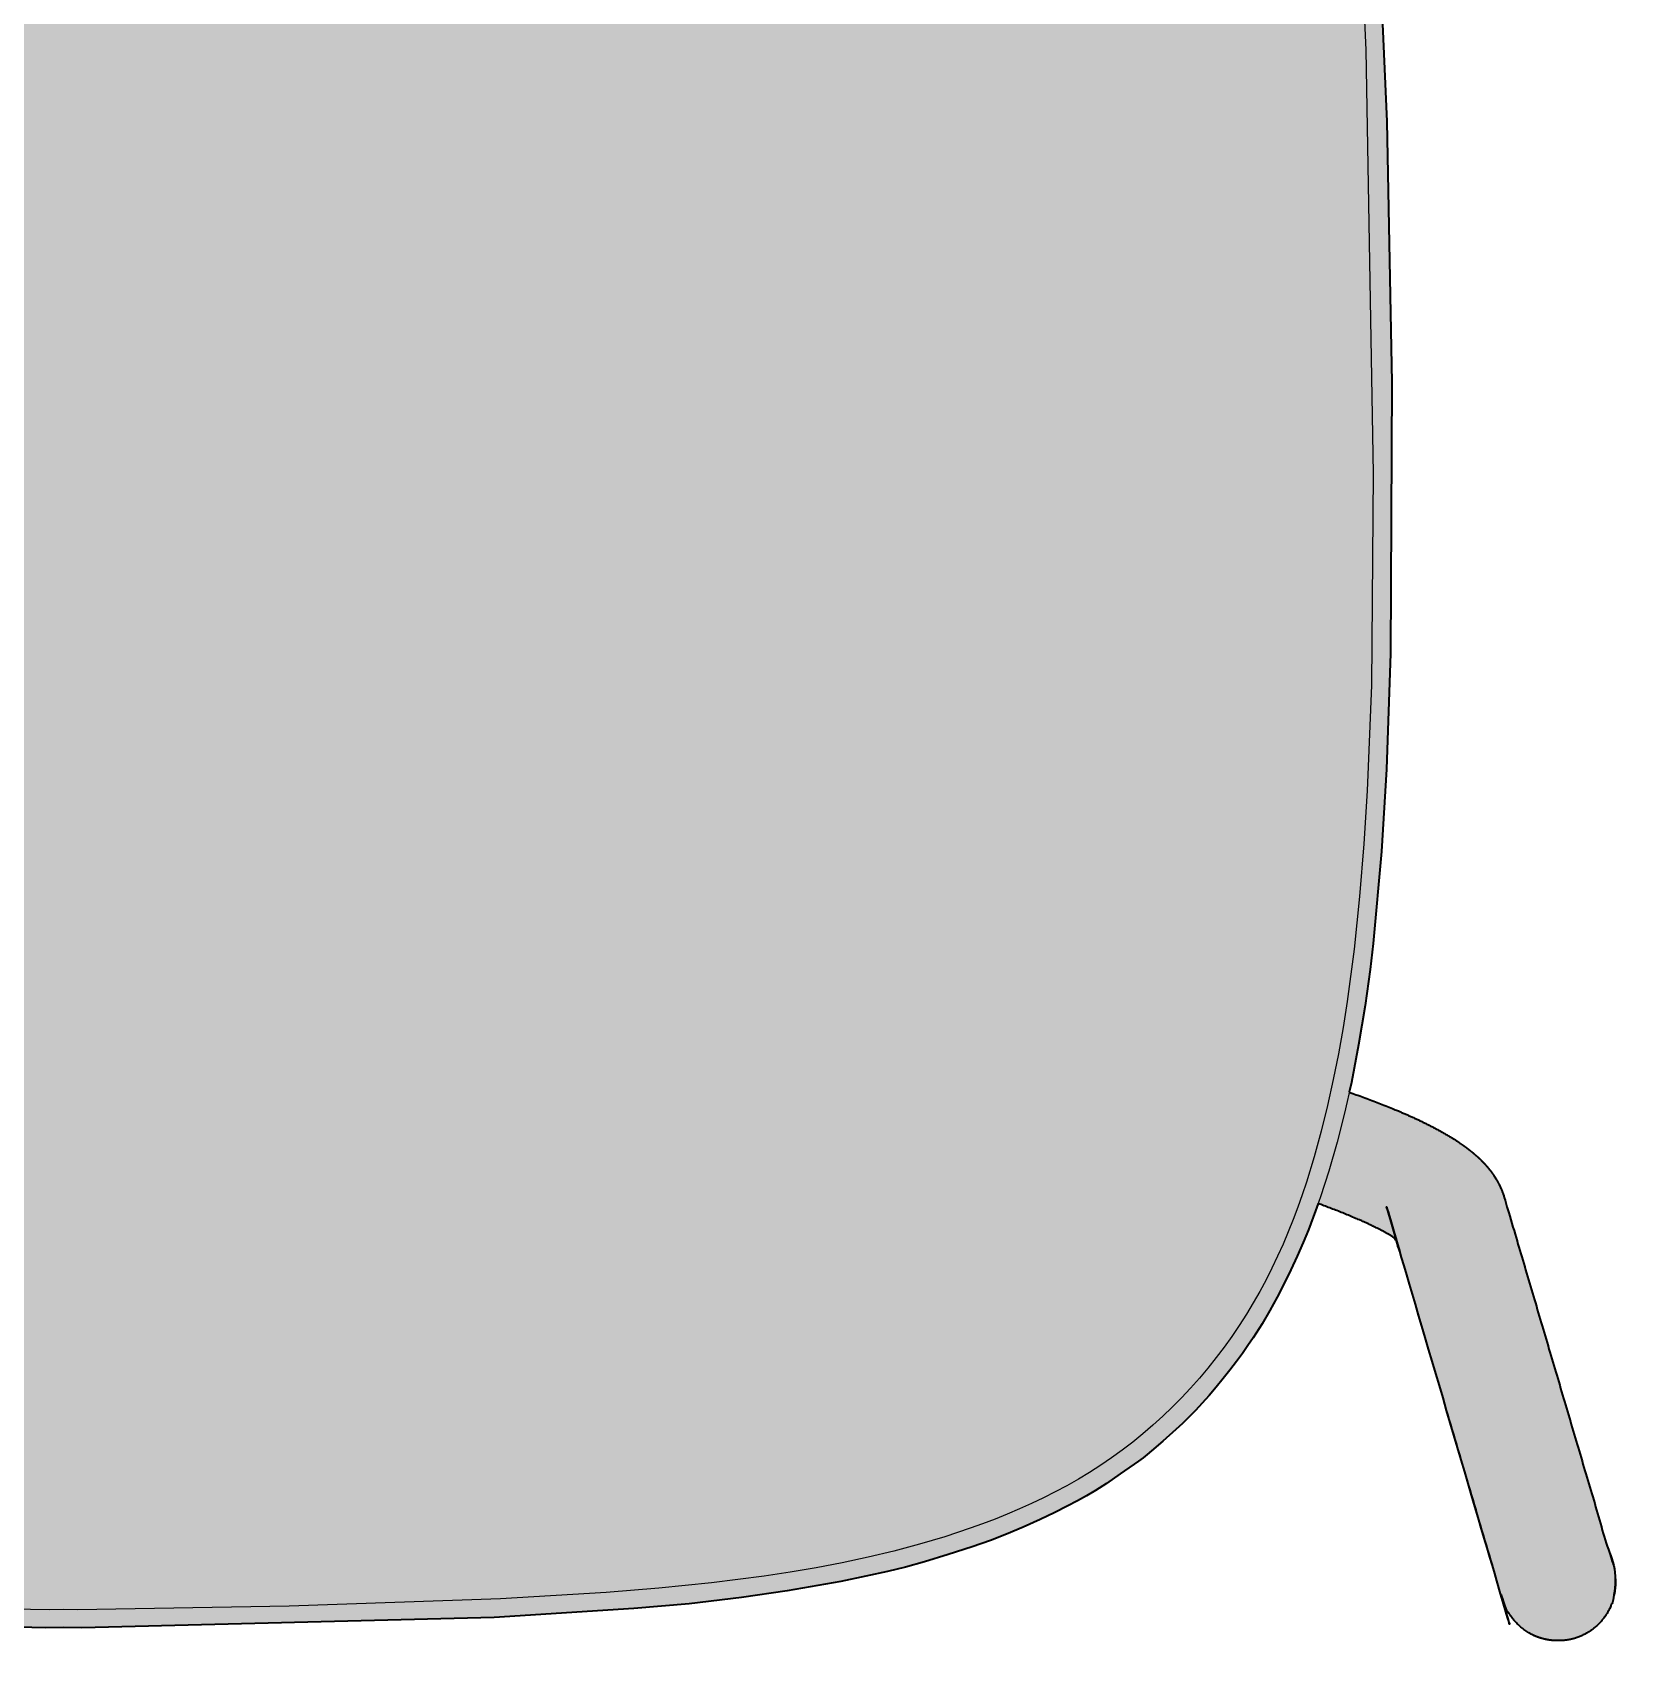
# Model space of a CAD drawing. Header units: millimetres. Extents: x 0 to 1796, y -1006 to 814.
# Drawn here: x 409.4 to 671, y -1006.1 to -738.9 of the extents above; entities that cross this region are included whole.
import ezdxf

# ---------------------------------------------------------------- set-up
doc = ezdxf.new("R2010")
doc.units = ezdxf.units.MM
doc.layers.add('Blocks', color=7, linetype='Continuous')
doc.layers.add('Blocks$Fill', color=7, linetype='Continuous', true_color=0xffffff)
doc.layers.add('Blocks$Inner', color=7, linetype='Continuous', lineweight=25, true_color=0x007f00)
doc.layers.add('Blocks$Outline', color=7, linetype='Continuous', lineweight=35, true_color=0xff3f3f)

# ---------------------------------------------------------------- blocks, each defined once
blk = doc.blocks.new('13Eighty Dining Chair Top')
at = {"layer": 'Blocks$Fill'}
blk.add_hatch(color=256, dxfattribs=at).paths.add_polyline_path([(1.2, 56.2), (1.84, 60.66), (2.27, 63.15), (2.84, 66.09), (4.42, 73.35), (6.42, 81.42), (8.57, 89.01), (10.53, 95.3), (12.03, 99.89), (13.37, 103.67), (14.9, 107.69), (15.81, 109.88), (16.83, 112.2), (17.98, 114.64), (19.24, 117.15), (20.58, 119.67), (21.98, 122.11), (22.7, 123.29), (23.43, 124.43), (24.17, 125.55), (24.92, 126.65), (25.7, 127.73), (26.5, 128.8), (27.32, 129.86), (28.17, 130.91), (29.96, 133.02), (31.83, 135.09), (33.74, 137.08), (35.66, 138.98), (37.55, 140.75), (39.46, 142.43), (41.43, 144.06), (43.51, 145.69), (45.74, 147.36), (48.05, 149.02), (52.54, 152.08), (54.57, 153.39), (56.51, 154.58), (58.44, 155.72), (60.48, 156.87), (65, 159.31), (69.66, 161.69), (74.09, 163.82), (79.04, 165.99), (85.17, 168.49), (91.77, 171.02), (97.94, 173.22), (103.45, 175.06), (108.41, 176.59), (113.42, 178.03), (124.05, 180.8), (128.25, 181.8), (133.25, 182.85), (148.72, 185.75), (155.84, 186.91), (162.21, 187.8), (168.59, 188.58), (175.77, 189.29), (184.28, 189.95), (193.58, 190.52), (203.81, 190.9), (211.29, 190.98), (229, 190.52), (238.3, 189.95), (246.8, 189.29), (253.99, 188.58), (260.37, 187.8), (266.73, 186.91), (273.86, 185.75), (289.32, 182.85), (294.33, 181.8), (298.53, 180.8), (309.15, 178.03), (314.16, 176.59), (319.12, 175.06), (324.64, 173.22), (330.81, 171.02), (337.41, 168.49), (343.54, 165.99), (348.49, 163.82), (352.92, 161.69), (357.58, 159.31), (362.1, 156.87), (364.13, 155.72), (366.07, 154.58), (368.01, 153.39), (370.04, 152.08), (374.53, 149.02), (376.84, 147.36), (379.07, 145.69), (381.15, 144.06), (383.12, 142.43), (385.03, 140.75), (386.92, 138.98), (388.83, 137.08), (390.75, 135.09), (392.62, 133.02), (394.41, 130.91), (395.26, 129.86), (396.08, 128.8), (396.88, 127.73), (397.66, 126.65), (398.41, 125.55), (399.15, 124.43), (399.88, 123.29), (400.59, 122.11), (402, 119.67), (403.34, 117.15), (404.6, 114.64), (405.75, 112.2), (406.77, 109.88), (407.68, 107.69), (409.21, 103.67), (410.55, 99.89), (412.05, 95.3), (414.01, 89.01), (416.16, 81.42), (418.16, 73.35), (419.74, 66.09), (420.31, 63.15), (420.74, 60.66), (421.33, 56.66), (421.38, 56.2), (422.17, 56.84), (422.94, 57.51), (423.69, 58.21), (424.41, 58.94), (424.77, 59.31), (425.11, 59.69), (425.45, 60.07), (425.79, 60.47), (426.12, 60.86), (426.44, 61.27), (426.75, 61.68), (427.06, 62.09), (427.36, 62.51), (427.65, 62.94), (427.93, 63.37), (428.21, 63.8), (428.48, 64.24), (428.74, 64.69), (428.99, 65.14), (429.24, 65.59), (429.7, 66.5), (430.13, 67.43), (430.53, 68.37), (430.89, 69.32), (448.7, 174.89), (448.95, 176.15), (449.09, 176.78), (449.16, 177.09), (449.25, 177.39), (449.34, 177.7), (449.43, 178), (449.53, 178.3), (449.64, 178.6), (449.76, 178.89), (449.89, 179.17), (449.96, 179.31), (450.03, 179.45), (450.1, 179.59), (450.18, 179.73), (450.25, 179.87), (450.33, 180), (450.42, 180.14), (450.5, 180.27), (450.59, 180.4), (450.68, 180.53), (450.78, 180.65), (450.87, 180.78), (450.97, 180.9), (451.07, 181.03), (451.18, 181.15), (451.28, 181.27), (451.5, 181.5), (451.72, 181.73), (451.96, 181.95), (452.2, 182.16), (452.44, 182.36), (452.7, 182.55), (452.96, 182.74), (453.23, 182.92), (453.5, 183.09), (453.78, 183.25), (454.06, 183.4), (454.35, 183.54), (454.64, 183.67), (454.93, 183.8), (455.23, 183.91), (455.53, 184.01), (455.84, 184.1), (456.15, 184.19), (456.46, 184.26), (456.77, 184.32), (457.08, 184.37), (457.4, 184.41), (457.71, 184.44), (458.03, 184.46), (458.19, 184.46), (458.35, 184.46), (458.51, 184.46), (458.66, 184.46), (458.82, 184.45), (458.98, 184.44), (459.14, 184.43), (459.3, 184.42), (459.61, 184.38), (459.93, 184.33), (460.24, 184.27), (460.55, 184.2), (460.86, 184.12), (461.16, 184.03), (461.46, 183.93), (461.76, 183.82), (462.06, 183.7), (462.35, 183.56), (462.63, 183.42), (462.91, 183.27), (463.19, 183.11), (463.46, 182.95), (463.72, 182.77), (463.98, 182.58), (464.23, 182.38), (464.48, 182.18), (464.71, 181.97), (464.94, 181.75), (465.17, 181.52), (465.38, 181.29), (465.59, 181.05), (465.79, 180.8), (465.98, 180.55), (466.16, 180.29), (466.34, 180.02), (466.5, 179.75), (466.66, 179.47), (466.81, 179.19), (466.95, 178.9), (467.07, 178.61), (467.19, 178.31), (467.3, 178.01), (467.4, 177.71), (467.49, 177.41), (467.56, 177.1), (467.63, 176.79), (467.69, 176.47), (467.74, 176.16), (467.77, 175.84), (467.8, 175.52), (467.81, 175.21), (467.82, 174.89), (467.81, 174.57), (467.8, 174.25), (467.33, 171.12), (449.45, 65.11), (449.35, 64.58), (449.23, 64.06), (449.11, 63.54), (448.97, 63.02), (448.82, 62.51), (448.67, 62), (448.5, 61.49), (448.32, 60.99), (448.14, 60.49), (447.94, 59.99), (447.74, 59.5), (447.52, 59.01), (447.3, 58.52), (447.07, 58.04), (446.82, 57.57), (446.58, 57.09), (446.05, 56.16), (445.5, 55.25), (444.92, 54.35), (444.32, 53.47), (443.7, 52.6), (443.05, 51.74), (442.39, 50.9), (441.03, 49.25), (439.62, 47.65), (438.16, 46.09), (436.66, 44.56), (435.13, 43.07), (433.57, 41.61), (431.98, 40.18), (430.37, 38.78), (427.07, 36.06), (423.67, 33.44), (429.16, -81.39), (429.99, -124.35), (429.8, -168.94), (429.14, -188.02), (428.3, -201.53), (426.93, -216.67), (426.42, -220.99), (425.59, -226.93), (424.52, -233.39), (423.33, -239.56), (422.98, -241.16), (430.59, -244.06), (432.45, -244.86), (434.3, -245.7), (436.12, -246.59), (437.93, -247.55), (438.82, -248.05), (439.71, -248.58), (440.58, -249.12), (441.43, -249.69), (441.85, -249.99), (442.26, -250.29), (442.66, -250.6), (443.06, -250.91), (443.45, -251.23), (443.83, -251.56), (444.21, -251.9), (444.57, -252.24), (444.92, -252.6), (445.27, -252.96), (445.6, -253.33), (445.92, -253.71), (446.23, -254.1), (446.52, -254.5), (446.81, -254.91), (447.08, -255.33), (447.21, -255.54), (447.33, -255.76), (447.45, -255.98), (447.57, -256.2), (447.69, -256.42), (447.8, -256.65), (447.9, -256.88), (448.01, -257.11), (448.1, -257.35), (448.2, -257.58), (448.29, -257.83), (448.37, -258.07), (448.46, -258.32), (448.53, -258.57), (448.61, -258.82), (466.15, -318.23), (466.24, -318.46), (466.32, -318.69), (466.4, -318.92), (466.48, -319.16), (466.54, -319.4), (466.61, -319.64), (466.66, -319.88), (466.71, -320.13), (466.75, -320.38), (466.79, -320.63), (466.82, -320.88), (466.84, -321.13), (466.86, -321.38), (466.87, -321.64), (466.88, -321.89), (466.87, -322.15), (466.86, -322.4), (466.85, -322.66), (466.82, -322.91), (466.79, -323.16), (466.76, -323.41), (466.71, -323.66), (466.66, -323.91), (466.61, -324.15), (466.55, -324.4), (466.48, -324.64), (466.41, -324.88), (466.33, -325.11), (466.24, -325.35), (466.15, -325.58), (466.05, -325.8), (465.95, -326.02), (465.84, -326.24), (465.73, -326.46), (465.61, -326.68), (465.48, -326.89), (465.35, -327.1), (465.22, -327.31), (465.07, -327.51), (464.92, -327.72), (464.77, -327.92), (464.61, -328.11), (464.44, -328.3), (464.27, -328.49), (464.1, -328.67), (463.91, -328.85), (463.73, -329.03), (463.54, -329.19), (463.34, -329.36), (463.14, -329.52), (462.94, -329.67), (462.73, -329.82), (462.52, -329.96), (462.31, -330.09), (462.09, -330.22), (461.87, -330.35), (461.65, -330.47), (461.43, -330.58), (461.2, -330.68), (460.97, -330.78), (460.74, -330.88), (460.51, -330.96), (460.28, -331.04), (460.05, -331.12), (459.86, -331.17), (459.67, -331.21), (459.47, -331.26), (459.28, -331.3), (459.09, -331.33), (458.89, -331.36), (458.69, -331.39), (458.5, -331.41), (458.3, -331.43), (458.1, -331.45), (457.9, -331.46), (457.7, -331.47), (457.5, -331.47), (457.3, -331.47), (457.1, -331.47), (456.91, -331.46), (456.71, -331.45), (456.51, -331.44), (456.31, -331.42), (456.11, -331.39), (455.91, -331.37), (455.71, -331.33), (455.52, -331.3), (455.32, -331.26), (455.13, -331.22), (454.93, -331.17), (454.74, -331.12), (454.55, -331.06), (454.36, -331), (454.17, -330.93), (453.98, -330.87), (453.8, -330.79), (453.61, -330.72), (453.43, -330.64), (453.25, -330.55), (453.07, -330.46), (452.9, -330.37), (452.72, -330.27), (452.55, -330.17), (452.38, -330.07), (452.21, -329.96), (452.04, -329.85), (451.88, -329.73), (451.72, -329.62), (451.56, -329.49), (451.4, -329.37), (451.25, -329.24), (451.1, -329.11), (450.95, -328.98), (450.8, -328.84), (450.66, -328.7), (450.52, -328.56), (450.38, -328.41), (450.25, -328.26), (450.12, -328.11), (449.99, -327.96), (449.86, -327.8), (449.74, -327.65), (449.62, -327.49), (449.51, -327.32), (449.4, -327.16), (449.29, -326.99), (449.18, -326.83), (449.08, -326.66), (448.98, -326.48), (448.89, -326.31), (448.8, -326.13), (448.71, -325.96), (448.55, -325.6), (448.39, -325.23), (448.25, -324.86), (448.11, -324.49), (447.99, -324.11), (447.87, -323.73), (447.64, -322.95), (430.94, -266.1), (430.91, -266.02), (430.9, -265.97), (430.88, -265.93), (430.86, -265.89), (430.85, -265.85), (430.83, -265.81), (430.81, -265.77), (430.79, -265.73), (430.77, -265.69), (430.74, -265.65), (430.72, -265.61), (430.7, -265.58), (430.67, -265.54), (430.65, -265.5), (430.62, -265.47), (430.59, -265.43), (430.56, -265.4), (430.54, -265.36), (430.51, -265.33), (430.48, -265.29), (430.44, -265.26), (430.41, -265.23), (430.38, -265.2), (430.35, -265.17), (430.31, -265.14), (430.28, -265.11), (430.25, -265.09), (430.21, -265.06), (430.17, -265.03), (430.14, -265.01), (430.1, -264.98), (429.47, -264.59), (428.82, -264.22), (428.17, -263.86), (427.5, -263.52), (426.16, -262.87), (424.79, -262.26), (421.37, -260.83), (417.88, -259.51), (416.26, -263.83), (415.41, -265.92), (414.43, -268.17), (413.39, -270.44), (412.29, -272.68), (411.14, -274.91), (409.93, -277.1), (408.64, -279.29), (407.16, -281.6), (406.31, -282.86), (405.39, -284.17), (404.4, -285.53), (403.34, -286.93), (402.22, -288.33), (401.07, -289.73), (399.91, -291.09), (398.76, -292.37), (397.65, -293.56), (396.57, -294.67), (395.51, -295.72), (394.44, -296.73), (392.31, -298.64), (390.45, -300.22), (389.71, -300.83), (389.03, -301.37), (388.31, -301.9), (385.29, -304.03), (383, -305.57), (381.18, -306.73), (379.7, -307.62), (378.22, -308.46), (376.54, -309.35), (374.51, -310.38), (372.08, -311.53), (369.32, -312.77), (366.53, -313.94), (363.91, -314.97), (360.87, -316.03), (356.96, -317.29), (353.03, -318.48), (349.91, -319.35), (346.96, -320.07), (343.41, -320.87), (339.25, -321.73), (330.43, -323.29), (322.92, -324.37), (314.31, -325.38), (305.16, -326.17), (282.19, -327.66), (214.3, -329.37), (211.29, -329.32), (208.27, -329.37), (140.39, -327.66), (117.42, -326.17), (108.27, -325.38), (99.66, -324.37), (92.15, -323.29), (83.33, -321.73), (79.17, -320.87), (75.61, -320.07), (72.67, -319.35), (69.55, -318.48), (65.62, -317.29), (61.71, -316.03), (58.67, -314.97), (56.05, -313.94), (53.26, -312.77), (50.49, -311.53), (48.07, -310.38), (46.03, -309.35), (44.36, -308.46), (42.88, -307.62), (41.39, -306.73), (39.58, -305.57), (37.29, -304.03), (34.27, -301.9), (33.55, -301.37), (32.87, -300.83), (32.13, -300.22), (30.27, -298.64), (28.14, -296.73), (27.07, -295.72), (26.01, -294.67), (24.93, -293.56), (23.82, -292.37), (22.67, -291.09), (21.51, -289.73), (20.35, -288.33), (19.24, -286.93), (18.18, -285.53), (17.18, -284.17), (16.26, -282.86), (15.42, -281.6), (13.94, -279.29), (12.65, -277.1), (11.44, -274.91), (10.29, -272.68), (9.19, -270.44), (8.15, -268.17), (7.17, -265.92), (6.32, -263.83), (5.13, -260.73), (4.7, -259.51), (1.21, -260.83), (-2.21, -262.26), (-3.58, -262.87), (-4.93, -263.52), (-5.59, -263.86), (-6.25, -264.22), (-6.89, -264.59), (-7.52, -264.98), (-7.56, -265.01), (-7.6, -265.03), (-7.63, -265.06), (-7.67, -265.09), (-7.7, -265.11), (-7.74, -265.14), (-7.77, -265.17), (-7.8, -265.2), (-7.83, -265.23), (-7.87, -265.26), (-7.9, -265.29), (-7.93, -265.33), (-7.96, -265.36), (-7.99, -265.4), (-8.01, -265.43), (-8.04, -265.47), (-8.07, -265.5), (-8.09, -265.54), (-8.12, -265.58), (-8.14, -265.61), (-8.17, -265.65), (-8.19, -265.69), (-8.21, -265.73), (-8.23, -265.77), (-8.25, -265.81), (-8.27, -265.85), (-8.29, -265.89), (-8.3, -265.93), (-8.32, -265.97), (-8.33, -266.02), (-8.35, -266.06), (-24.03, -319.06), (-25.29, -323.73), (-25.41, -324.11), (-25.53, -324.49), (-25.67, -324.86), (-25.81, -325.23), (-25.97, -325.6), (-26.13, -325.96), (-26.22, -326.13), (-26.31, -326.31), (-26.41, -326.48), (-26.5, -326.66), (-26.6, -326.83), (-26.71, -326.99), (-26.82, -327.16), (-26.93, -327.32), (-27.04, -327.49), (-27.16, -327.65), (-27.29, -327.8), (-27.41, -327.96), (-27.54, -328.11), (-27.67, -328.26), (-27.8, -328.41), (-27.94, -328.56), (-28.08, -328.7), (-28.23, -328.84), (-28.37, -328.98), (-28.52, -329.11), (-28.67, -329.24), (-28.82, -329.37), (-28.98, -329.49), (-29.14, -329.62), (-29.3, -329.73), (-29.47, -329.85), (-29.63, -329.96), (-29.8, -330.07), (-29.97, -330.17), (-30.14, -330.27), (-30.32, -330.37), (-30.49, -330.46), (-30.67, -330.55), (-30.85, -330.64), (-31.04, -330.72), (-31.22, -330.79), (-31.4, -330.87), (-31.59, -330.93), (-31.78, -331), (-31.97, -331.06), (-32.16, -331.12), (-32.36, -331.17), (-32.55, -331.22), (-32.74, -331.26), (-32.94, -331.3), (-33.14, -331.33), (-33.33, -331.37), (-33.53, -331.39), (-33.73, -331.42), (-33.93, -331.44), (-34.13, -331.45), (-34.33, -331.46), (-34.53, -331.47), (-34.73, -331.47), (-34.93, -331.47), (-35.13, -331.47), (-35.32, -331.46), (-35.52, -331.45), (-35.72, -331.43), (-35.92, -331.41), (-36.12, -331.39), (-36.31, -331.36), (-36.51, -331.33), (-36.7, -331.3), (-36.9, -331.26), (-37.09, -331.21), (-37.28, -331.17), (-37.47, -331.12), (-37.7, -331.04), (-37.93, -330.96), (-38.17, -330.88), (-38.4, -330.78), (-38.62, -330.68), (-38.85, -330.58), (-39.07, -330.47), (-39.3, -330.35), (-39.52, -330.22), (-39.73, -330.09), (-39.95, -329.96), (-40.16, -329.82), (-40.36, -329.67), (-40.57, -329.52), (-40.76, -329.36), (-40.96, -329.19), (-41.15, -329.03), (-41.34, -328.85), (-41.52, -328.67), (-41.69, -328.49), (-41.86, -328.3), (-42.03, -328.11), (-42.19, -327.92), (-42.35, -327.72), (-42.49, -327.51), (-42.64, -327.31), (-42.77, -327.1), (-42.91, -326.89), (-43.03, -326.68), (-43.15, -326.46), (-43.26, -326.24), (-43.37, -326.02), (-43.47, -325.8), (-43.57, -325.58), (-43.66, -325.35), (-43.75, -325.11), (-43.83, -324.88), (-43.9, -324.64), (-43.97, -324.4), (-44.03, -324.15), (-44.09, -323.91), (-44.14, -323.66), (-44.18, -323.41), (-44.22, -323.16), (-44.25, -322.91), (-44.27, -322.66), (-44.28, -322.4), (-44.29, -322.15), (-44.3, -321.89), (-44.29, -321.64), (-44.28, -321.38), (-44.27, -321.13), (-44.24, -320.88), (-44.21, -320.63), (-44.18, -320.38), (-44.13, -320.13), (-44.08, -319.88), (-44.03, -319.64), (-43.97, -319.4), (-43.9, -319.16), (-43.82, -318.92), (-43.74, -318.69), (-43.66, -318.46), (-43.57, -318.23), (-26.1, -259.07), (-25.96, -258.57), (-25.88, -258.32), (-25.8, -258.07), (-25.71, -257.83), (-25.62, -257.58), (-25.53, -257.35), (-25.43, -257.11), (-25.33, -256.88), (-25.22, -256.65), (-25.11, -256.42), (-24.99, -256.2), (-24.88, -255.98), (-24.75, -255.76), (-24.63, -255.54), (-24.5, -255.33), (-24.23, -254.91), (-23.95, -254.5), (-23.65, -254.1), (-23.34, -253.71), (-23.02, -253.33), (-22.69, -252.96), (-22.35, -252.6), (-21.99, -252.24), (-21.63, -251.9), (-21.25, -251.56), (-20.87, -251.23), (-20.48, -250.91), (-20.09, -250.6), (-19.68, -250.29), (-19.27, -249.99), (-18.85, -249.69), (-18, -249.12), (-17.13, -248.58), (-16.24, -248.05), (-15.35, -247.55), (-13.54, -246.59), (-11.72, -245.7), (-9.88, -244.86), (-8.02, -244.06), (-4.25, -242.58), (-0.4, -241.16), (-1.95, -233.39), (-3.01, -226.93), (-3.84, -220.99), (-4.36, -216.67), (-5.72, -201.53), (-6.56, -188.02), (-7.22, -168.94), (-7.42, -124.35), (-6.58, -81.39), (-2.48, 11.46), (-1.09, 33.44), (-7.79, 38.78), (-9.4, 40.18), (-10.99, 41.61), (-12.55, 43.07), (-14.08, 44.56), (-15.58, 46.09), (-17.04, 47.65), (-18.45, 49.25), (-19.81, 50.9), (-20.47, 51.74), (-21.12, 52.6), (-21.74, 53.47), (-22.35, 54.35), (-22.92, 55.25), (-23.48, 56.16), (-24, 57.09), (-24.25, 57.57), (-24.49, 58.04), (-24.72, 58.52), (-24.94, 59.01), (-25.16, 59.5), (-25.36, 59.99), (-25.56, 60.49), (-25.75, 60.99), (-25.92, 61.49), (-26.09, 62), (-26.25, 62.51), (-26.39, 63.02), (-26.53, 63.54), (-26.65, 64.06), (-26.77, 64.58), (-26.87, 65.11), (-26.97, 65.63), (-45.22, 174.25), (-45.24, 174.57), (-45.24, 174.89), (-45.24, 175.21), (-45.22, 175.52), (-45.19, 175.84), (-45.16, 176.16), (-45.11, 176.47), (-45.05, 176.79), (-44.99, 177.1), (-44.91, 177.41), (-44.82, 177.71), (-44.72, 178.01), (-44.61, 178.31), (-44.5, 178.61), (-44.37, 178.9), (-44.23, 179.19), (-44.08, 179.47), (-43.93, 179.75), (-43.76, 180.02), (-43.59, 180.29), (-43.4, 180.55), (-43.21, 180.8), (-43.01, 181.05), (-42.8, 181.29), (-42.59, 181.52), (-42.37, 181.75), (-42.13, 181.97), (-41.9, 182.18), (-41.65, 182.38), (-41.4, 182.58), (-41.14, 182.77), (-40.88, 182.95), (-40.61, 183.11), (-40.33, 183.27), (-40.05, 183.42), (-39.77, 183.56), (-39.48, 183.7), (-39.18, 183.82), (-38.88, 183.93), (-38.58, 184.03), (-38.28, 184.12), (-37.97, 184.2), (-37.66, 184.27), (-37.35, 184.33), (-37.03, 184.38), (-36.72, 184.42), (-36.56, 184.43), (-36.4, 184.44), (-36.24, 184.45), (-36.09, 184.46), (-35.93, 184.46), (-35.77, 184.46), (-35.61, 184.46), (-35.45, 184.46), (-35.13, 184.44), (-34.82, 184.41), (-34.5, 184.37), (-34.19, 184.32), (-33.88, 184.26), (-33.57, 184.19), (-33.26, 184.1), (-32.96, 184.01), (-32.65, 183.91), (-32.36, 183.8), (-32.06, 183.67), (-31.77, 183.54), (-31.48, 183.4), (-31.2, 183.25), (-30.92, 183.09), (-30.65, 182.92), (-30.38, 182.74), (-30.12, 182.55), (-29.87, 182.36), (-29.62, 182.16), (-29.38, 181.95), (-29.14, 181.73), (-28.92, 181.5), (-28.7, 181.27), (-28.6, 181.15), (-28.49, 181.03), (-28.39, 180.9), (-28.3, 180.78), (-28.2, 180.65), (-28.11, 180.53), (-28.01, 180.4), (-27.93, 180.27), (-27.84, 180.14), (-27.76, 180), (-27.68, 179.87), (-27.6, 179.73), (-27.52, 179.59), (-27.45, 179.45), (-27.38, 179.31), (-27.31, 179.17), (-27.18, 178.89), (-27.07, 178.6), (-26.95, 178.3), (-26.85, 178), (-26.76, 177.7), (-26.67, 177.39), (-26.59, 177.09), (-26.51, 176.78), (-26.37, 176.15), (-26.12, 174.89), (-8.31, 69.32), (-7.95, 68.37), (-7.55, 67.43), (-7.12, 66.5), (-6.66, 65.59), (-6.41, 65.14), (-6.16, 64.69), (-5.9, 64.24), (-5.63, 63.8), (-5.36, 63.37), (-5.07, 62.94), (-4.78, 62.51), (-4.48, 62.09), (-4.17, 61.68), (-3.86, 61.27), (-3.54, 60.86), (-3.21, 60.47), (-2.88, 60.07), (-2.54, 59.69), (-2.19, 59.31), (-1.83, 58.94), (-1.11, 58.21), (-0.36, 57.51), (0.41, 56.84)], flags=0)
at = {"layer": 'Blocks$Inner'}
for points in [[(425.06, 11.46), (429.16, -81.39), (429.99, -124.35), (429.8, -168.94), (429.14, -188.02), (428.3, -201.53), (426.93, -216.67), (426.42, -220.99), (425.59, -226.93), (424.52, -233.39), (423.33, -239.56), (422.2, -244.64), (420.98, -249.43), (419.61, -254.19), (418.27, -258.39), (417.45, -260.73), (416.26, -263.83), (415.41, -265.92), (414.43, -268.17), (413.39, -270.44), (412.29, -272.68), (411.14, -274.91), (409.93, -277.1), (408.64, -279.29), (407.16, -281.6), (406.31, -282.86), (405.39, -284.17), (404.4, -285.53), (403.34, -286.93), (402.22, -288.33), (401.07, -289.73), (399.91, -291.09), (398.76, -292.37), (397.65, -293.56), (396.57, -294.67), (395.51, -295.72), (394.44, -296.73), (392.31, -298.64), (390.45, -300.22), (389.71, -300.83), (389.03, -301.37), (388.31, -301.9), (385.29, -304.03), (383, -305.57), (381.18, -306.73), (379.7, -307.62), (378.22, -308.46), (376.54, -309.35), (374.51, -310.38), (372.08, -311.53), (369.32, -312.77), (366.53, -313.94), (363.91, -314.97), (360.87, -316.03), (356.96, -317.29), (353.03, -318.48), (349.91, -319.35), (346.96, -320.07), (343.41, -320.87), (339.25, -321.73), (330.43, -323.29), (322.92, -324.37), (314.31, -325.38), (305.16, -326.17), (282.19, -327.66), (214.3, -329.37), (211.29, -329.32), (208.27, -329.37), (140.39, -327.66)], [(422.58, 0), (425.74, -69.63), (426.95, -139.31), (426.66, -174.16), (425.96, -191.58), (425.4, -200.27), (424.68, -208.95), (423.78, -217.61), (422.64, -226.25), (421.96, -230.55), (421.2, -234.84), (420.36, -239.11), (419.42, -243.37), (418.37, -247.61), (417.22, -251.83), (415.93, -256), (415.24, -258.07), (414.51, -260.12), (413.74, -262.16), (412.93, -264.18), (412.08, -266.18), (411.19, -268.17), (410.26, -270.13), (409.28, -272.07), (408.25, -273.98), (407.18, -275.87), (406.05, -277.73), (404.88, -279.57), (403.66, -281.37), (402.39, -283.14), (401.08, -284.88), (399.72, -286.59), (398.32, -288.26), (396.87, -289.89), (395.38, -291.48), (393.85, -293.03), (392.28, -294.53), (390.67, -296), (389.02, -297.41), (387.33, -298.78), (385.61, -300.1), (383.85, -301.38), (382.06, -302.6), (380.23, -303.76), (378.38, -304.88), (376.49, -305.96), (374.58, -306.98), (372.64, -307.96), (370.67, -308.9), (368.69, -309.79), (366.68, -310.65), (364.66, -311.46), (362.61, -312.24), (360.56, -312.97), (356.41, -314.35), (352.22, -315.59), (348, -316.72), (343.76, -317.73), (339.5, -318.64), (335.22, -319.46), (330.93, -320.19), (326.63, -320.84), (317.99, -321.95), (309.32, -322.85), (300.64, -323.56), (283.24, -324.6), (248.42, -325.8), (213.57, -326.37), (211.29, -326.34), (209.01, -326.37), (174.16, -325.8)]]:
    blk.add_lwpolyline(points, dxfattribs=at)
for points in [[(422.98, -241.16), (426.83, -242.58)], [(426.83, -242.58), (430.59, -244.06)], [(430.59, -244.06), (432.45, -244.86)], [(432.45, -244.86), (434.3, -245.7)], [(434.3, -245.7), (436.12, -246.59)], [(436.12, -246.59), (437.93, -247.55)], [(437.93, -247.55), (438.82, -248.05)], [(438.82, -248.05), (439.71, -248.58)], [(439.71, -248.58), (440.58, -249.12)], [(440.58, -249.12), (441.43, -249.69)], [(441.43, -249.69), (441.85, -249.99)], [(441.85, -249.99), (442.26, -250.29)], [(442.26, -250.29), (442.66, -250.6)], [(442.66, -250.6), (443.06, -250.91)], [(443.06, -250.91), (443.45, -251.23)], [(443.45, -251.23), (443.83, -251.56)], [(443.83, -251.56), (444.21, -251.9)], [(444.21, -251.9), (444.57, -252.24)], [(444.57, -252.24), (444.92, -252.6)], [(444.92, -252.6), (445.27, -252.96)], [(445.27, -252.96), (445.6, -253.33)], [(445.6, -253.33), (445.92, -253.71)], [(445.92, -253.71), (446.23, -254.1)], [(446.23, -254.1), (446.52, -254.5)], [(446.52, -254.5), (446.81, -254.91)], [(446.81, -254.91), (447.08, -255.33)], [(447.08, -255.33), (447.21, -255.54)], [(447.21, -255.54), (447.33, -255.76)], [(447.33, -255.76), (447.45, -255.98)], [(447.45, -255.98), (447.57, -256.2)], [(447.57, -256.2), (447.69, -256.42)], [(447.69, -256.42), (447.8, -256.65)], [(447.8, -256.65), (447.9, -256.88)], [(447.9, -256.88), (448.01, -257.11)], [(448.01, -257.11), (448.1, -257.35)], [(448.1, -257.35), (448.2, -257.58)], [(448.2, -257.58), (448.29, -257.83)], [(448.29, -257.83), (448.37, -258.07)], [(448.37, -258.07), (448.46, -258.32)], [(448.46, -258.32), (448.53, -258.57)], [(448.53, -258.57), (448.61, -258.82)], [(448.61, -258.82), (448.67, -259.07)], [(448.67, -259.07), (466.15, -318.23)], [(421.37, -260.83), (417.88, -259.51)], [(424.79, -262.26), (421.37, -260.83)], [(426.16, -262.87), (424.79, -262.26)], [(427.5, -263.52), (426.16, -262.87)], [(428.17, -263.86), (427.5, -263.52)], [(428.82, -264.22), (428.17, -263.86)], [(429.47, -264.59), (428.82, -264.22)], [(430.1, -264.98), (429.47, -264.59)], [(430.14, -265.01), (430.1, -264.98)], [(430.17, -265.03), (430.14, -265.01)], [(430.21, -265.06), (430.17, -265.03)], [(430.25, -265.09), (430.21, -265.06)], [(430.28, -265.11), (430.25, -265.09)], [(430.31, -265.14), (430.28, -265.11)], [(430.35, -265.17), (430.31, -265.14)], [(430.38, -265.2), (430.35, -265.17)], [(430.41, -265.23), (430.38, -265.2)], [(430.44, -265.26), (430.41, -265.23)], [(430.48, -265.29), (430.44, -265.26)], [(430.51, -265.33), (430.48, -265.29)], [(430.54, -265.36), (430.51, -265.33)], [(430.56, -265.4), (430.54, -265.36)], [(430.59, -265.43), (430.56, -265.4)], [(430.62, -265.47), (430.59, -265.43)], [(430.65, -265.5), (430.62, -265.47)], [(430.67, -265.54), (430.65, -265.5)], [(430.7, -265.58), (430.67, -265.54)], [(430.72, -265.61), (430.7, -265.58)], [(430.74, -265.65), (430.72, -265.61)], [(430.77, -265.69), (430.74, -265.65)], [(430.79, -265.73), (430.77, -265.69)], [(430.81, -265.77), (430.79, -265.73)], [(430.83, -265.81), (430.81, -265.77)], [(430.85, -265.85), (430.83, -265.81)], [(430.86, -265.89), (430.85, -265.85)], [(430.88, -265.93), (430.86, -265.89)], [(430.9, -265.97), (430.88, -265.93)], [(430.91, -266.02), (430.9, -265.97)], [(430.92, -266.06), (430.91, -266.02)], [(430.94, -266.1), (430.92, -266.06)], [(446.61, -319.06), (430.94, -266.1)], [(447.64, -322.95), (446.61, -319.06)], [(447.87, -323.73), (447.64, -322.95)], [(447.99, -324.11), (447.87, -323.73)], [(448.11, -324.49), (447.99, -324.11)], [(448.25, -324.86), (448.11, -324.49)], [(448.39, -325.23), (448.25, -324.86)], [(448.55, -325.6), (448.39, -325.23)], [(448.71, -325.96), (448.55, -325.6)], [(448.8, -326.13), (448.71, -325.96)], [(448.89, -326.31), (448.8, -326.13)], [(448.98, -326.48), (448.89, -326.31)], [(449.08, -326.66), (448.98, -326.48)], [(449.18, -326.83), (449.08, -326.66)], [(449.29, -326.99), (449.18, -326.83)], [(449.4, -327.16), (449.29, -326.99)], [(449.51, -327.32), (449.4, -327.16)], [(449.62, -327.49), (449.51, -327.32)], [(449.74, -327.65), (449.62, -327.49)], [(449.86, -327.8), (449.74, -327.65)], [(449.99, -327.96), (449.86, -327.8)], [(450.12, -328.11), (449.99, -327.96)], [(450.25, -328.26), (450.12, -328.11)], [(450.38, -328.41), (450.25, -328.26)], [(450.52, -328.56), (450.38, -328.41)], [(450.66, -328.7), (450.52, -328.56)], [(450.8, -328.84), (450.66, -328.7)], [(450.95, -328.98), (450.8, -328.84)], [(451.1, -329.11), (450.95, -328.98)], [(451.25, -329.24), (451.1, -329.11)], [(451.4, -329.37), (451.25, -329.24)], [(451.56, -329.49), (451.4, -329.37)], [(451.72, -329.62), (451.56, -329.49)], [(451.88, -329.73), (451.72, -329.62)], [(452.04, -329.85), (451.88, -329.73)], [(452.21, -329.96), (452.04, -329.85)], [(452.38, -330.07), (452.21, -329.96)], [(452.55, -330.17), (452.38, -330.07)], [(452.72, -330.27), (452.55, -330.17)], [(452.9, -330.37), (452.72, -330.27)], [(453.07, -330.46), (452.9, -330.37)], [(453.25, -330.55), (453.07, -330.46)], [(453.43, -330.64), (453.25, -330.55)], [(453.61, -330.72), (453.43, -330.64)], [(453.8, -330.79), (453.61, -330.72)], [(453.98, -330.87), (453.8, -330.79)], [(454.17, -330.93), (453.98, -330.87)], [(454.36, -331), (454.17, -330.93)], [(454.55, -331.06), (454.36, -331)], [(454.74, -331.12), (454.55, -331.06)], [(454.93, -331.17), (454.74, -331.12)], [(455.13, -331.22), (454.93, -331.17)], [(455.32, -331.26), (455.13, -331.22)], [(455.52, -331.3), (455.32, -331.26)], [(455.71, -331.33), (455.52, -331.3)], [(455.91, -331.37), (455.71, -331.33)], [(459.09, -331.33), (458.89, -331.36)], [(459.28, -331.3), (459.09, -331.33)], [(459.47, -331.26), (459.28, -331.3)], [(459.67, -331.21), (459.47, -331.26)], [(459.86, -331.17), (459.67, -331.21)], [(460.05, -331.12), (459.86, -331.17)], [(456.11, -331.39), (455.91, -331.37)], [(456.31, -331.42), (456.11, -331.39)], [(456.51, -331.44), (456.31, -331.42)], [(456.71, -331.45), (456.51, -331.44)], [(456.91, -331.46), (456.71, -331.45)], [(457.1, -331.47), (456.91, -331.46)], [(457.3, -331.47), (457.1, -331.47)], [(457.5, -331.47), (457.3, -331.47)], [(457.7, -331.47), (457.5, -331.47)], [(457.9, -331.46), (457.7, -331.47)], [(458.1, -331.45), (457.9, -331.46)], [(458.3, -331.43), (458.1, -331.45)], [(458.5, -331.41), (458.3, -331.43)], [(458.69, -331.39), (458.5, -331.41)], [(458.89, -331.36), (458.69, -331.39)]]:
    blk.add_open_spline(points, degree=1, dxfattribs=at)
blk.add_rational_spline([(466.15, -318.23), (467.77, -322.17), (465.95, -326.02), (464.13, -329.88), (460.05, -331.12)], [1, 0.914408113763, 1, 0.914408113763, 1], degree=2, knots=[103.681792, 103.681792, 103.681792, 111.7082, 111.7082, 119.734607, 119.734607, 119.734607], dxfattribs=at)
at = {"layer": 'Blocks$Outline'}
for points in [[(423.67, 33.44), (425.06, 11.46), (429.16, -81.39), (429.99, -124.35), (429.8, -168.94), (429.14, -188.02), (428.3, -201.53), (426.93, -216.67), (426.42, -220.99), (425.59, -226.93), (424.52, -233.39), (423.33, -239.56), (422.98, -241.16)], [(211.29, -329.32), (208.27, -329.37), (140.39, -327.66)], [(417.88, -259.51), (417.45, -260.73), (416.26, -263.83), (415.41, -265.92), (414.43, -268.17), (413.39, -270.44), (412.29, -272.68), (411.14, -274.91), (409.93, -277.1), (408.64, -279.29), (407.16, -281.6), (406.31, -282.86), (405.39, -284.17), (404.4, -285.53), (403.34, -286.93), (402.22, -288.33), (401.07, -289.73), (399.91, -291.09), (398.76, -292.37), (397.65, -293.56), (396.57, -294.67), (395.51, -295.72), (394.44, -296.73), (392.31, -298.64), (390.45, -300.22), (389.71, -300.83), (389.03, -301.37), (388.31, -301.9), (385.29, -304.03), (383, -305.57), (381.18, -306.73), (379.7, -307.62), (378.22, -308.46), (376.54, -309.35), (374.51, -310.38), (372.08, -311.53), (369.32, -312.77), (366.53, -313.94), (363.91, -314.97), (360.87, -316.03), (356.96, -317.29), (353.03, -318.48), (349.91, -319.35), (346.96, -320.07), (343.41, -320.87), (339.25, -321.73), (330.43, -323.29), (322.92, -324.37), (314.31, -325.38), (305.16, -326.17), (282.19, -327.66), (214.3, -329.37), (211.29, -329.32)]]:
    blk.add_lwpolyline(points, dxfattribs=at)
blk.add_rational_spline([(422.98, -241.16), (424.9, -241.87), (426.83, -242.58), (428.71, -243.32), (430.59, -244.06), (431.52, -244.46), (432.45, -244.86), (433.38, -245.28), (434.3, -245.7), (435.21, -246.15), (436.12, -246.59), (437.02, -247.07), (437.93, -247.55), (438.37, -247.8), (438.82, -248.05), (439.26, -248.32), (439.71, -248.58), (440.14, -248.85), (440.58, -249.12), (441, -249.41), (441.43, -249.69), (441.64, -249.84), (441.85, -249.99), (442.05, -250.14), (442.26, -250.29), (442.46, -250.44), (442.66, -250.6), (442.86, -250.75), (443.06, -250.91), (443.26, -251.07), (443.45, -251.23), (443.64, -251.4), (443.83, -251.56), (444.02, -251.73), (444.21, -251.9), (444.39, -252.07), (444.57, -252.24), (444.75, -252.42), (444.92, -252.6), (445.09, -252.78), (445.27, -252.96), (445.43, -253.15), (445.6, -253.33), (445.76, -253.52), (445.92, -253.71), (446.07, -253.91), (446.23, -254.1), (446.38, -254.3), (446.52, -254.5), (446.67, -254.7), (446.81, -254.91), (446.94, -255.12), (447.08, -255.33), (447.14, -255.44), (447.21, -255.54), (447.27, -255.65), (447.33, -255.76), (447.39, -255.87), (447.45, -255.98), (447.51, -256.09), (447.57, -256.2), (447.63, -256.31), (447.69, -256.42), (447.74, -256.54), (447.8, -256.65), (447.85, -256.76), (447.9, -256.88), (447.95, -256.99), (448.01, -257.11), (448.06, -257.23), (448.1, -257.35), (448.15, -257.47), (448.2, -257.58), (448.24, -257.7), (448.29, -257.83), (448.33, -257.95), (448.37, -258.07), (448.42, -258.19), (448.46, -258.32), (448.49, -258.44), (448.53, -258.57), (448.57, -258.69), (448.61, -258.82), (448.64, -258.95), (448.67, -259.07), (457.41, -288.65), (466.15, -318.23), (467.77, -322.17), (465.95, -326.02), (464.13, -329.88), (460.05, -331.12), (459.95, -331.14), (459.86, -331.17), (459.76, -331.19), (459.67, -331.21), (459.57, -331.24), (459.47, -331.26), (459.38, -331.28), (459.28, -331.3), (459.18, -331.31), (459.09, -331.33), (458.99, -331.35), (458.89, -331.36), (458.79, -331.38), (458.69, -331.39), (458.6, -331.4), (458.5, -331.41), (458.4, -331.42), (458.3, -331.43), (458.2, -331.44), (458.1, -331.45), (458, -331.46), (457.9, -331.46), (457.8, -331.47), (457.7, -331.47), (457.6, -331.47), (457.5, -331.47), (457.4, -331.47), (457.3, -331.47), (457.2, -331.47), (457.1, -331.47), (457.01, -331.47), (456.91, -331.46), (456.81, -331.46), (456.71, -331.45), (456.61, -331.44), (456.51, -331.44), (456.41, -331.43), (456.31, -331.42), (456.21, -331.41), (456.11, -331.39), (456.01, -331.38), (455.91, -331.37), (455.81, -331.35), (455.71, -331.33), (455.62, -331.32), (455.52, -331.3), (455.42, -331.28), (455.32, -331.26), (455.22, -331.24), (455.13, -331.22), (455.03, -331.19), (454.93, -331.17), (454.84, -331.14), (454.74, -331.12), (454.65, -331.09), (454.55, -331.06), (454.45, -331.03), (454.36, -331), (454.26, -330.97), (454.17, -330.93), (454.08, -330.9), (453.98, -330.87), (453.89, -330.83), (453.8, -330.79), (453.71, -330.76), (453.61, -330.72), (453.52, -330.68), (453.43, -330.64), (453.34, -330.59), (453.25, -330.55), (453.16, -330.51), (453.07, -330.46), (452.98, -330.42), (452.9, -330.37), (452.81, -330.32), (452.72, -330.27), (452.63, -330.22), (452.55, -330.17), (452.46, -330.12), (452.38, -330.07), (452.29, -330.01), (452.21, -329.96), (452.13, -329.9), (452.04, -329.85), (451.96, -329.79), (451.88, -329.73), (451.8, -329.67), (451.72, -329.62), (451.64, -329.55), (451.56, -329.49), (451.48, -329.43), (451.4, -329.37), (451.33, -329.31), (451.25, -329.24), (451.17, -329.18), (451.1, -329.11), (451.02, -329.04), (450.95, -328.98), (450.88, -328.91), (450.8, -328.84), (450.73, -328.77), (450.66, -328.7), (450.59, -328.63), (450.52, -328.56), (450.45, -328.48), (450.38, -328.41), (450.32, -328.34), (450.25, -328.26), (450.18, -328.19), (450.12, -328.11), (450.05, -328.04), (449.99, -327.96), (449.93, -327.88), (449.86, -327.8), (449.8, -327.73), (449.74, -327.65), (449.68, -327.57), (449.62, -327.49), (449.57, -327.41), (449.51, -327.32), (449.45, -327.24), (449.4, -327.16), (449.34, -327.08), (449.29, -326.99), (449.24, -326.91), (449.18, -326.83), (449.13, -326.74), (449.08, -326.66), (449.03, -326.57), (448.98, -326.48), (448.94, -326.4), (448.89, -326.31), (448.84, -326.22), (448.8, -326.13), (448.76, -326.04), (448.71, -325.96), (448.63, -325.78), (448.55, -325.6), (448.47, -325.41), (448.39, -325.23), (448.32, -325.05), (448.25, -324.86), (448.18, -324.67), (448.11, -324.49), (448.05, -324.3), (447.99, -324.11), (447.93, -323.92), (447.87, -323.73), (447.75, -323.34), (447.64, -322.95), (447.13, -321), (446.61, -319.06), (438.77, -292.58), (430.94, -266.1), (430.93, -266.08), (430.92, -266.06), (430.92, -266.04), (430.91, -266.02), (430.9, -266), (430.9, -265.97), (430.89, -265.95), (430.88, -265.93), (430.87, -265.91), (430.86, -265.89), (430.85, -265.87), (430.85, -265.85), (430.84, -265.83), (430.83, -265.81), (430.82, -265.79), (430.81, -265.77), (430.8, -265.75), (430.79, -265.73), (430.78, -265.71), (430.77, -265.69), (430.76, -265.67), (430.74, -265.65), (430.73, -265.63), (430.72, -265.61), (430.71, -265.6), (430.7, -265.58), (430.68, -265.56), (430.67, -265.54), (430.66, -265.52), (430.65, -265.5), (430.63, -265.48), (430.62, -265.47), (430.61, -265.45), (430.59, -265.43), (430.58, -265.41), (430.56, -265.4), (430.55, -265.38), (430.54, -265.36), (430.52, -265.34), (430.51, -265.33), (430.49, -265.31), (430.48, -265.29), (430.46, -265.28), (430.44, -265.26), (430.43, -265.25), (430.41, -265.23), (430.4, -265.22), (430.38, -265.2), (430.36, -265.19), (430.35, -265.17), (430.33, -265.16), (430.31, -265.14), (430.3, -265.13), (430.28, -265.11), (430.26, -265.1), (430.25, -265.09), (430.23, -265.07), (430.21, -265.06), (430.19, -265.05), (430.17, -265.03), (430.16, -265.02), (430.14, -265.01), (430.12, -265), (430.1, -264.98), (429.79, -264.79), (429.47, -264.59), (429.15, -264.4), (428.82, -264.22), (428.5, -264.04), (428.17, -263.86), (427.84, -263.69), (427.5, -263.52), (426.83, -263.19), (426.16, -262.87), (425.47, -262.56), (424.79, -262.26), (423.08, -261.55), (421.37, -260.83), (419.62, -260.17), (417.88, -259.51)], [1, 1, 1, 1, 1, 1, 1, 1, 1, 1, 1, 1, 1, 1, 1, 1, 1, 1, 1, 1, 1, 1, 1, 1, 1, 1, 1, 1, 1, 1, 1, 1, 1, 1, 1, 1, 1, 1, 1, 1, 1, 1, 1, 1, 1, 1, 1, 1, 1, 1, 1, 1, 1, 1, 1, 1, 1, 1, 1, 1, 1, 1, 1, 1, 1, 1, 1, 1, 1, 1, 1, 1, 1, 1, 1, 1, 1, 1, 1, 1, 1, 1, 1, 1, 1, 1, 1, 0.914408113763, 1, 0.914408113763, 1, 1, 1, 1, 1, 1, 1, 1, 1, 1, 1, 1, 1, 1, 1, 1, 1, 1, 1, 1, 1, 1, 1, 1, 1, 1, 1, 1, 1, 1, 1, 1, 1, 1, 1, 1, 1, 1, 1, 1, 1, 1, 1, 1, 1, 1, 1, 1, 1, 1, 1, 1, 1, 1, 1, 1, 1, 1, 1, 1, 1, 1, 1, 1, 1, 1, 1, 1, 1, 1, 1, 1, 1, 1, 1, 1, 1, 1, 1, 1, 1, 1, 1, 1, 1, 1, 1, 1, 1, 1, 1, 1, 1, 1, 1, 1, 1, 1, 1, 1, 1, 1, 1, 1, 1, 1, 1, 1, 1, 1, 1, 1, 1, 1, 1, 1, 1, 1, 1, 1, 1, 1, 1, 1, 1, 1, 1, 1, 1, 1, 1, 1, 1, 1, 1, 1, 1, 1, 1, 1, 1, 1, 1, 1, 1, 1, 1, 1, 1, 1, 1, 1, 1, 1, 1, 1, 1, 1, 1, 1, 1, 1, 1, 1, 1, 1, 1, 1, 1, 1, 1, 1, 1, 1, 1, 1, 1, 1, 1, 1, 1, 1, 1, 1, 1, 1, 1, 1, 1, 1, 1, 1, 1, 1, 1, 1, 1, 1, 1, 1, 1, 1, 1, 1, 1, 1, 1, 1, 1, 1, 1, 1, 1, 1, 1, 1, 1, 1, 1, 1, 1, 1, 1, 1, 1, 1, 1, 1, 1, 1, 1, 1, 1, 1, 1], degree=2, knots=[0, 0, 0, 1, 1, 2, 2, 3, 3, 4, 4, 5, 5, 6, 6, 7, 7, 8, 8, 9, 9, 10, 10, 11, 11, 12, 12, 13, 13, 14, 14, 15, 15, 16, 16, 17, 17, 18, 18, 19, 19, 20, 20, 21, 21, 22, 22, 23, 23, 24, 24, 25, 25, 26, 26, 27, 27, 28, 28, 29, 29, 30, 30, 31, 31, 32, 32, 33, 33, 34, 34, 35, 35, 36, 36, 37, 37, 38, 38, 39, 39, 40, 40, 41, 41, 42, 42, 103.681792, 103.681792, 111.7082, 111.7082, 119.734607, 119.734607, 120.734607, 120.734607, 121.734607, 121.734607, 122.734607, 122.734607, 123.734607, 123.734607, 124.734607, 124.734607, 125.734607, 125.734607, 126.734607, 126.734607, 127.734607, 127.734607, 128.734607, 128.734607, 129.734607, 129.734607, 130.734607, 130.734607, 131.734607, 131.734607, 132.734607, 132.734607, 133.734607, 133.734607, 134.734607, 134.734607, 135.734607, 135.734607, 136.734607, 136.734607, 137.734607, 137.734607, 138.734607, 138.734607, 139.734607, 139.734607, 140.734607, 140.734607, 141.734607, 141.734607, 142.734607, 142.734607, 143.734607, 143.734607, 144.734607, 144.734607, 145.734607, 145.734607, 146.734607, 146.734607, 147.734607, 147.734607, 148.734607, 148.734607, 149.734607, 149.734607, 150.734607, 150.734607, 151.734607, 151.734607, 152.734607, 152.734607, 153.734607, 153.734607, 154.734607, 154.734607, 155.734607, 155.734607, 156.734607, 156.734607, 157.734607, 157.734607, 158.734607, 158.734607, 159.734607, 159.734607, 160.734607, 160.734607, 161.734607, 161.734607, 162.734607, 162.734607, 163.734607, 163.734607, 164.734607, 164.734607, 165.734607, 165.734607, 166.734607, 166.734607, 167.734607, 167.734607, 168.734607, 168.734607, 169.734607, 169.734607, 170.734607, 170.734607, 171.734607, 171.734607, 172.734607, 172.734607, 173.734607, 173.734607, 174.734607, 174.734607, 175.734607, 175.734607, 176.734607, 176.734607, 177.734607, 177.734607, 178.734607, 178.734607, 179.734607, 179.734607, 180.734607, 180.734607, 181.734607, 181.734607, 182.734607, 182.734607, 183.734607, 183.734607, 184.734607, 184.734607, 185.734607, 185.734607, 186.734607, 186.734607, 187.734607, 187.734607, 188.734607, 188.734607, 189.734607, 189.734607, 190.734607, 190.734607, 191.734607, 191.734607, 192.734607, 192.734607, 193.734607, 193.734607, 194.734607, 194.734607, 195.734607, 195.734607, 196.734607, 196.734607, 197.734607, 197.734607, 198.734607, 198.734607, 199.734607, 199.734607, 200.734607, 200.734607, 201.734607, 201.734607, 202.734607, 202.734607, 203.734607, 203.734607, 204.734607, 204.734607, 205.734607, 205.734607, 206.734607, 206.734607, 207.734607, 207.734607, 208.734607, 208.734607, 209.734607, 209.734607, 210.734607, 210.734607, 211.734607, 211.734607, 212.734607, 212.734607, 213.734607, 213.734607, 214.734607, 214.734607, 215.734607, 215.734607, 216.734607, 216.734607, 217.734607, 217.734607, 218.734607, 218.734607, 219.734607, 219.734607, 220.734607, 220.734607, 221.734607, 221.734607, 222.734607, 222.734607, 223.734607, 223.734607, 224.734607, 224.734607, 225.734607, 225.734607, 226.734607, 226.734607, 227.734607, 227.734607, 228.734607, 228.734607, 229.734607, 229.734607, 230.734607, 230.734607, 231.734607, 231.734607, 232.734607, 232.734607, 233.734607, 233.734607, 234.734607, 234.734607, 235.734607, 235.734607, 236.734607, 236.734607, 236.734607], dxfattribs=at)

msp = doc.modelspace()

# ---------------------------------------------------------------- block references
at = {"layer": 'Blocks'}
msp.add_blockref('13Eighty Dining Chair Top', (203.21, -672.23), dxfattribs=at)

doc.saveas('drawing.dxf')
